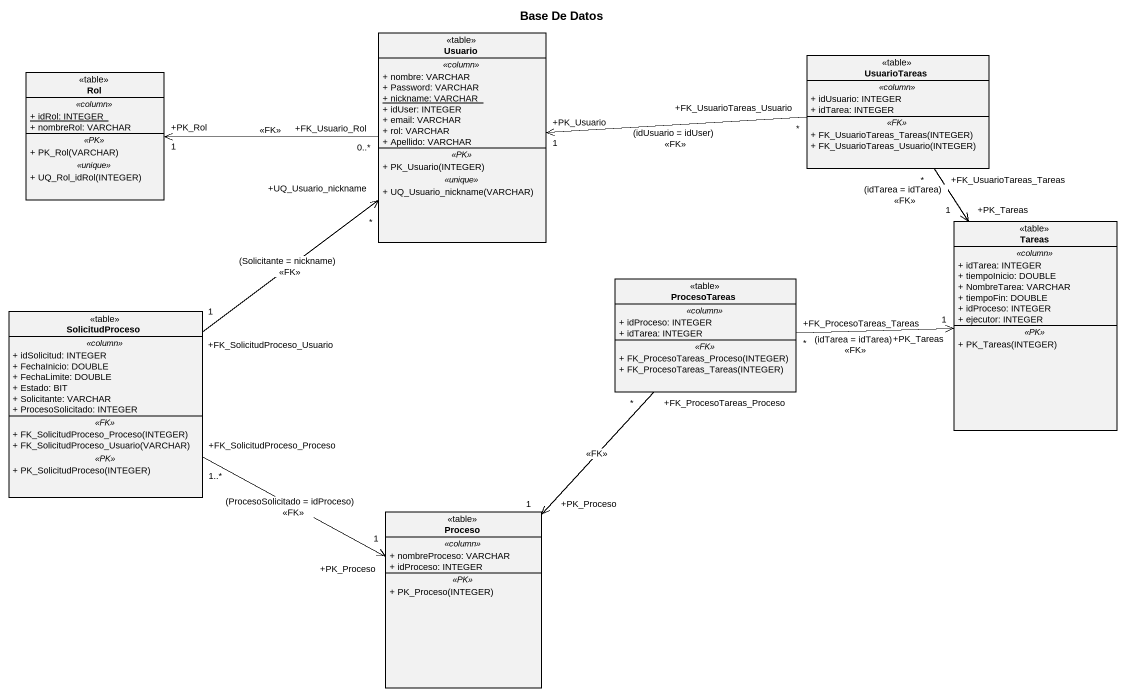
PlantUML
@startuml
title Base De Datos
hide circle
hide empty members
skinparam classAttributeIconSize 0
class Usuario <<table>> {
  .. <<column>> ..
  + nombre: VARCHAR
  + Password: VARCHAR
  {static} + nickname: VARCHAR
  + idUser: INTEGER
  + email: VARCHAR
  + rol: VARCHAR
  + Apellido: VARCHAR
  .. <<PK>> ..
  + PK_Usuario(INTEGER)
  .. <<unique>> ..
  + UQ_Usuario_nickname(VARCHAR)
}
class Rol <<table>> {
  .. <<column>> ..
  {static} + idRol: INTEGER
  + nombreRol: VARCHAR
  .. <<PK>> ..
  + PK_Rol(VARCHAR)
  .. <<unique>> ..
  + UQ_Rol_idRol(INTEGER)
}
class UsuarioTareas <<table>> {
  .. <<column>> ..
  + idUsuario: INTEGER
  + idTarea: INTEGER
  .. <<FK>> ..
  + FK_UsuarioTareas_Tareas(INTEGER)
  + FK_UsuarioTareas_Usuario(INTEGER)
}
class Tareas <<table>> {
  .. <<column>> ..
  + idTarea: INTEGER
  + tiempoInicio: DOUBLE
  + NombreTarea: VARCHAR
  + tiempoFin: DOUBLE
  + idProceso: INTEGER
  + ejecutor: INTEGER
  .. <<PK>> ..
  + PK_Tareas(INTEGER)
}
class ProcesoTareas <<table>> {
  .. <<column>> ..
  + idProceso: INTEGER
  + idTarea: INTEGER
  .. <<FK>> ..
  + FK_ProcesoTareas_Proceso(INTEGER)
  + FK_ProcesoTareas_Tareas(INTEGER)
}
class SolicitudProceso <<table>> {
  .. <<column>> ..
  + idSolicitud: INTEGER
  + FechaInicio: DOUBLE
  + FechaLimite: DOUBLE
  + Estado: BIT
  + Solicitante: VARCHAR
  + ProcesoSolicitado: INTEGER
  .. <<FK>> ..
  + FK_SolicitudProceso_Proceso(INTEGER)
  + FK_SolicitudProceso_Usuario(VARCHAR)
  .. <<PK>> ..
  + PK_SolicitudProceso(INTEGER)
}
class Proceso <<table>> {
  .. <<column>> ..
  + nombreProceso: VARCHAR
  + idProceso: INTEGER
  .. <<PK>> ..
  + PK_Proceso(INTEGER)
}
Usuario "+FK_Usuario_Rol\n0..*" -left-> "+PK_Rol\n1" Rol : <<FK>>
UsuarioTareas "+FK_UsuarioTareas_Usuario\n*" -left-> "+PK_Usuario\n1" Usuario : (idUsuario = idUser)\n<<FK>>
UsuarioTareas "+FK_UsuarioTareas_Tareas\n*" --> "+PK_Tareas\n1" Tareas : (idTarea = idTarea)\n<<FK>>
ProcesoTareas "+FK_ProcesoTareas_Tareas\n*" -right-> "+PK_Tareas\n1" Tareas : (idTarea = idTarea)\n<<FK>>
ProcesoTareas "+FK_ProcesoTareas_Proceso\n*" --> "+PK_Proceso\n1" Proceso : <<FK>>
SolicitudProceso "+FK_SolicitudProceso_Usuario\n1" -up-> "+UQ_Usuario_nickname\n*" Usuario : (Solicitante = nickname)\n<<FK>>
SolicitudProceso "+FK_SolicitudProceso_Proceso\n1..*" -right-> "+PK_Proceso\n1" Proceso : (ProcesoSolicitado = idProceso)\n<<FK>>
@enduml
